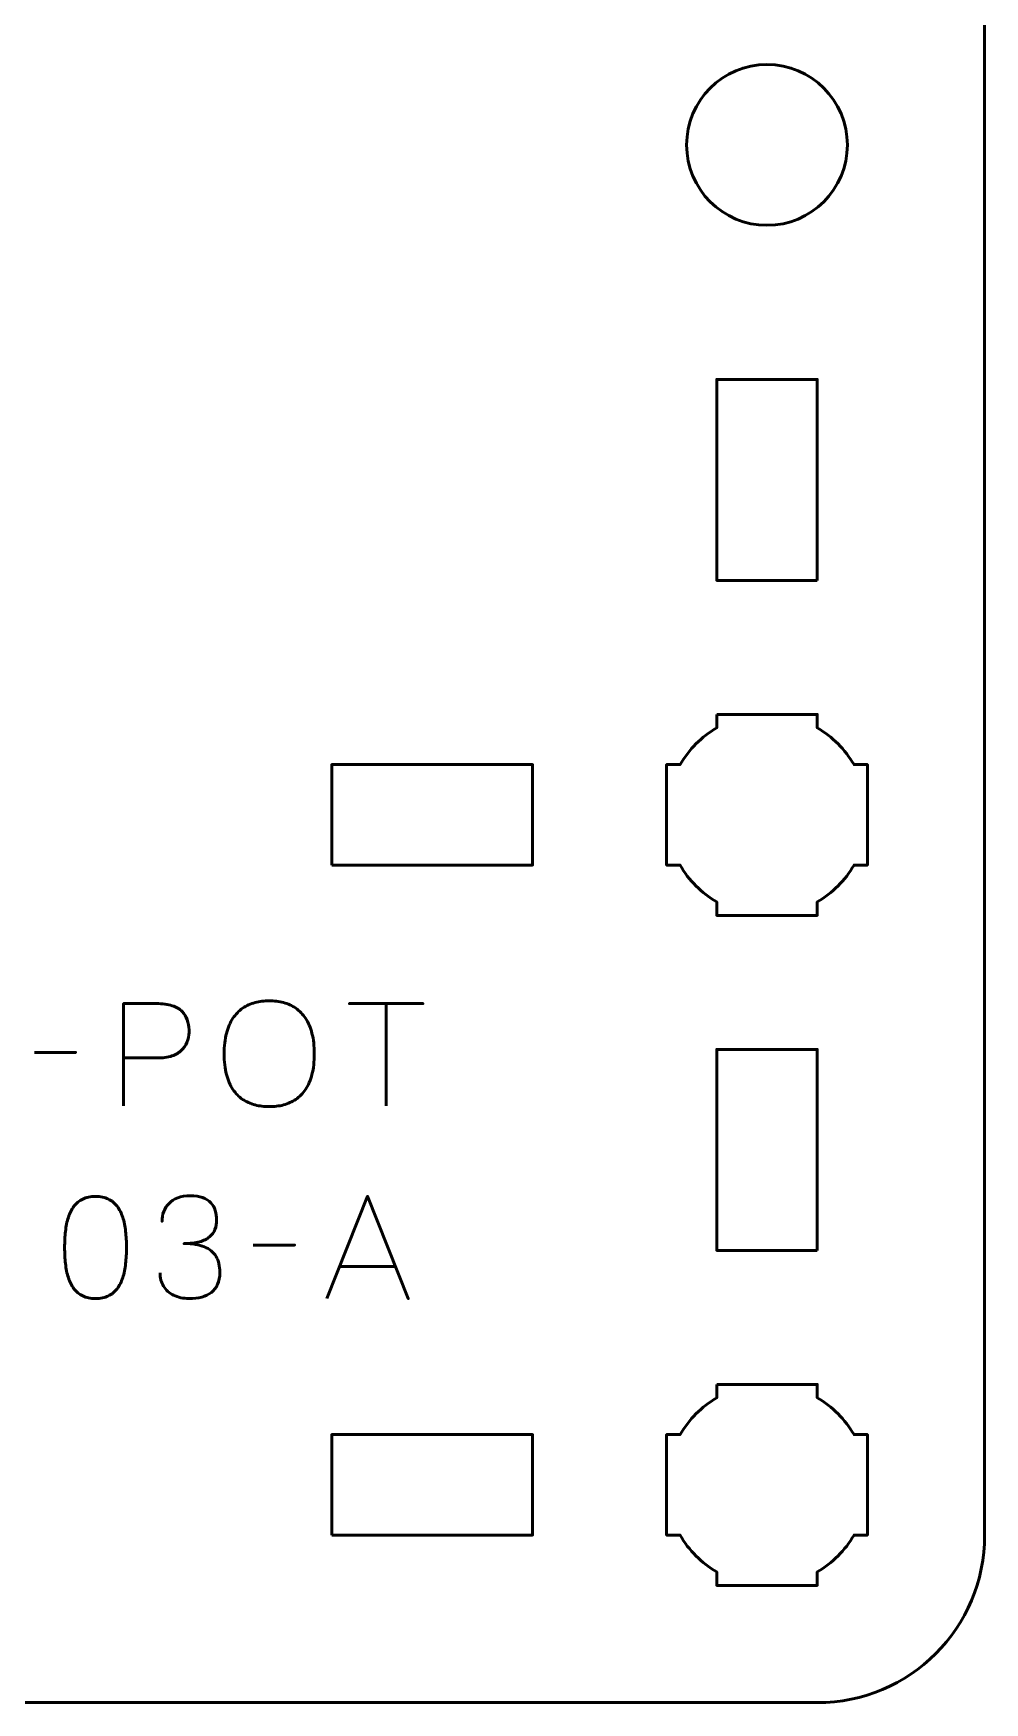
# Model space of a CAD drawing. Header units: centimetres. Extents: x -20.2 to 16.4, y -19.5 to -10.2.
# Drawn here: x -17.691 to -14.85, y -19.5 to -14.517 of the extents above; entities that cross this region are included whole.
import ezdxf

# ---------------------------------------------------------------- set-up
doc = ezdxf.new("R2010")
doc.units = ezdxf.units.CM
doc.header["$MEASUREMENT"] = 0
doc.layers.add('Layer 1', color=7, linetype='Continuous')

msp = doc.modelspace()

# ---------------------------------------------------------------- linework, layer by layer
at = {"layer": 'Layer 1', "lineweight": 53}
for points, knots in [([(-19.65008, -19.5), (-19.92714, -19.49992), (-20.15002, -19.27685), (-20.15002, -18.9999), (-20.15002, -18.9999), (-20.15002, -16.23331), (-20.15002, -13.46669), (-20.15002, -10.7001), (-20.15002, -10.7001), (-20.15002, -10.4231), (-19.92693, -10.2), (-19.64993, -10.2), (-19.64993, -10.2), (-19.64993, -10.2), (-15.35007, -10.2), (-15.35007, -10.2), (-15.35007, -10.2), (-15.07294, -10.2), (-14.84998, -10.4231), (-14.84998, -10.7001), (-14.84998, -10.7001), (-14.84998, -13.46669), (-14.84998, -16.23331), (-14.84998, -18.9999), (-14.84998, -18.9999), (-14.84998, -19.2769), (-15.07307, -19.5), (-15.35007, -19.5), (-15.35007, -19.5), (-15.35007, -19.5), (-19.65008, -19.5), (-19.65008, -19.5)], [0, 0, 0, 0, 0.125, 0.125, 0.125, 0.125, 0.25, 0.25, 0.25, 0.25, 0.375, 0.375, 0.375, 0.375, 0.5, 0.5, 0.5, 0.5, 0.625, 0.625, 0.625, 0.625, 0.75, 0.75, 0.75, 0.75, 0.875, 0.875, 0.875, 0.875, 1, 1, 1, 1]), ([(-15.50004, -15.09004), (-15.63256, -15.09004), (-15.74004, -14.98256), (-15.74004, -14.85004), (-15.74004, -14.85004), (-15.74004, -14.71752), (-15.63256, -14.61004), (-15.50004, -14.61004), (-15.50004, -14.61004), (-15.36752, -14.61004), (-15.26004, -14.71752), (-15.26004, -14.85004), (-15.26004, -14.85004), (-15.26004, -14.98256), (-15.36752, -15.09004), (-15.50004, -15.09004)], [0, 0, 0, 0, 0.25, 0.25, 0.25, 0.25, 0.5, 0.5, 0.5, 0.5, 0.75, 0.75, 0.75, 0.75, 1, 1, 1, 1]), ([(-15.35007, -16.14995), (-15.35007, -16.14995), (-15.65008, -16.14995), (-15.65008, -16.14995), (-15.65008, -16.14995), (-15.65008, -16.14995), (-15.65008, -15.54996), (-15.65008, -15.54996), (-15.65008, -15.54996), (-15.65008, -15.54996), (-15.35007, -15.54996), (-15.35007, -15.54996), (-15.35007, -15.54996), (-15.35007, -15.54996), (-15.35007, -16.14995), (-15.35007, -16.14995)], [0, 0, 0, 0, 0.25, 0.25, 0.25, 0.25, 0.5, 0.5, 0.5, 0.5, 0.75, 0.75, 0.75, 0.75, 1, 1, 1, 1]), ([(-15.65007, -16.55005), (-15.65007, -16.55005), (-15.50155, -16.55005), (-15.50155, -16.55005), (-15.50155, -16.55005), (-15.50155, -16.55005), (-15.5, -16.55003), (-15.5, -16.55003), (-15.5, -16.55003), (-15.5, -16.55003), (-15.49845, -16.55005), (-15.49845, -16.55005), (-15.49845, -16.55005), (-15.49845, -16.55005), (-15.35007, -16.55005), (-15.35007, -16.55005), (-15.35007, -16.55005), (-15.35007, -16.55005), (-15.35007, -16.59014), (-15.35007, -16.59014), (-15.35007, -16.59014), (-15.3045, -16.61649), (-15.26652, -16.65449), (-15.24016, -16.70004), (-15.24016, -16.70004), (-15.24016, -16.70004), (-15.20007, -16.70004), (-15.20007, -16.70004), (-15.20007, -16.70004), (-15.20007, -16.70004), (-15.20007, -16.84409), (-15.20007, -16.84409), (-15.20007, -16.84409), (-15.20007, -16.84409), (-15.20001, -16.85003), (-15.20001, -16.85003), (-15.20001, -16.85003), (-15.20001, -16.85003), (-15.20007, -16.85597), (-15.20007, -16.85597), (-15.20007, -16.85597), (-15.20007, -16.85597), (-15.20007, -17.00004), (-15.20007, -17.00004), (-15.20007, -17.00004), (-15.20007, -17.00004), (-15.24014, -17.00004), (-15.24014, -17.00004), (-15.24014, -17.00004), (-15.2665, -17.04561), (-15.30449, -17.0836), (-15.35007, -17.10994), (-15.35007, -17.10994), (-15.35007, -17.10994), (-15.35007, -17.15004), (-15.35007, -17.15004), (-15.35007, -17.15004), (-15.35007, -17.15004), (-15.65007, -17.15004), (-15.65007, -17.15004), (-15.65007, -17.15004), (-15.65007, -17.15004), (-15.65007, -17.10985), (-15.65007, -17.10985), (-15.65007, -17.10985), (-15.69557, -17.08351), (-15.73351, -17.04555), (-15.75985, -17.00004), (-15.75985, -17.00004), (-15.75985, -17.00004), (-15.80006, -17.00004), (-15.80006, -17.00004), (-15.80006, -17.00004), (-15.80006, -17.00004), (-15.80006, -16.70004), (-15.80006, -16.70004), (-15.80006, -16.70004), (-15.80006, -16.70004), (-15.75983, -16.70004), (-15.75983, -16.70004), (-15.75983, -16.70004), (-15.73349, -16.65454), (-15.69556, -16.61658), (-15.65007, -16.59024), (-15.65007, -16.59024), (-15.65007, -16.59024), (-15.65007, -16.55005), (-15.65007, -16.55005)], [0, 0, 0, 0, 0.0454545, 0.0454545, 0.0454545, 0.0454545, 0.0909091, 0.0909091, 0.0909091, 0.0909091, 0.1363636, 0.1363636, 0.1363636, 0.1363636, 0.1818182, 0.1818182, 0.1818182, 0.1818182, 0.2272727, 0.2272727, 0.2272727, 0.2272727, 0.2727273, 0.2727273, 0.2727273, 0.2727273, 0.3181818, 0.3181818, 0.3181818, 0.3181818, 0.3636364, 0.3636364, 0.3636364, 0.3636364, 0.4090909, 0.4090909, 0.4090909, 0.4090909, 0.4545455, 0.4545455, 0.4545455, 0.4545455, 0.5, 0.5, 0.5, 0.5, 0.5454545, 0.5454545, 0.5454545, 0.5454545, 0.5909091, 0.5909091, 0.5909091, 0.5909091, 0.6363636, 0.6363636, 0.6363636, 0.6363636, 0.6818182, 0.6818182, 0.6818182, 0.6818182, 0.7272727, 0.7272727, 0.7272727, 0.7272727, 0.7727273, 0.7727273, 0.7727273, 0.7727273, 0.8181818, 0.8181818, 0.8181818, 0.8181818, 0.8636364, 0.8636364, 0.8636364, 0.8636364, 0.9090909, 0.9090909, 0.9090909, 0.9090909, 0.9545455, 0.9545455, 0.9545455, 0.9545455, 1, 1, 1, 1]), ([(-16.80007, -16.99995), (-16.80007, -16.99995), (-16.80007, -16.69994), (-16.80007, -16.69994), (-16.80007, -16.69994), (-16.80007, -16.69994), (-16.20008, -16.69994), (-16.20008, -16.69994), (-16.20008, -16.69994), (-16.20008, -16.69994), (-16.20008, -16.99995), (-16.20008, -16.99995), (-16.20008, -16.99995), (-16.20008, -16.99995), (-16.80007, -16.99995), (-16.80007, -16.99995)], [0, 0, 0, 0, 0.25, 0.25, 0.25, 0.25, 0.5, 0.5, 0.5, 0.5, 0.75, 0.75, 0.75, 0.75, 1, 1, 1, 1]), ([(-15.35007, -18.14995), (-15.35007, -18.14995), (-15.65008, -18.14995), (-15.65008, -18.14995), (-15.65008, -18.14995), (-15.65008, -18.14995), (-15.65008, -17.54996), (-15.65008, -17.54996), (-15.65008, -17.54996), (-15.65008, -17.54996), (-15.35007, -17.54996), (-15.35007, -17.54996), (-15.35007, -17.54996), (-15.35007, -17.54996), (-15.35007, -18.14995), (-15.35007, -18.14995)], [0, 0, 0, 0, 0.25, 0.25, 0.25, 0.25, 0.5, 0.5, 0.5, 0.5, 0.75, 0.75, 0.75, 0.75, 1, 1, 1, 1]), ([(-15.65007, -18.55005), (-15.65007, -18.55005), (-15.50155, -18.55005), (-15.50155, -18.55005), (-15.50155, -18.55005), (-15.50155, -18.55005), (-15.5, -18.55003), (-15.5, -18.55003), (-15.5, -18.55003), (-15.5, -18.55003), (-15.49845, -18.55005), (-15.49845, -18.55005), (-15.49845, -18.55005), (-15.49845, -18.55005), (-15.35007, -18.55005), (-15.35007, -18.55005), (-15.35007, -18.55005), (-15.35007, -18.55005), (-15.35007, -18.59014), (-15.35007, -18.59014), (-15.35007, -18.59014), (-15.3045, -18.61649), (-15.26652, -18.65449), (-15.24016, -18.70004), (-15.24016, -18.70004), (-15.24016, -18.70004), (-15.20007, -18.70004), (-15.20007, -18.70004), (-15.20007, -18.70004), (-15.20007, -18.70004), (-15.20007, -18.84409), (-15.20007, -18.84409), (-15.20007, -18.84409), (-15.20007, -18.84409), (-15.20001, -18.85003), (-15.20001, -18.85003), (-15.20001, -18.85003), (-15.20001, -18.85003), (-15.20007, -18.85597), (-15.20007, -18.85597), (-15.20007, -18.85597), (-15.20007, -18.85597), (-15.20007, -19.00004), (-15.20007, -19.00004), (-15.20007, -19.00004), (-15.20007, -19.00004), (-15.24014, -19.00004), (-15.24014, -19.00004), (-15.24014, -19.00004), (-15.2665, -19.04561), (-15.30449, -19.0836), (-15.35007, -19.10994), (-15.35007, -19.10994), (-15.35007, -19.10994), (-15.35007, -19.15004), (-15.35007, -19.15004), (-15.35007, -19.15004), (-15.35007, -19.15004), (-15.65007, -19.15004), (-15.65007, -19.15004), (-15.65007, -19.15004), (-15.65007, -19.15004), (-15.65007, -19.10985), (-15.65007, -19.10985), (-15.65007, -19.10985), (-15.69557, -19.08351), (-15.73351, -19.04555), (-15.75985, -19.00004), (-15.75985, -19.00004), (-15.75985, -19.00004), (-15.80006, -19.00004), (-15.80006, -19.00004), (-15.80006, -19.00004), (-15.80006, -19.00004), (-15.80006, -18.70004), (-15.80006, -18.70004), (-15.80006, -18.70004), (-15.80006, -18.70004), (-15.75983, -18.70004), (-15.75983, -18.70004), (-15.75983, -18.70004), (-15.73349, -18.65454), (-15.69556, -18.61658), (-15.65007, -18.59024), (-15.65007, -18.59024), (-15.65007, -18.59024), (-15.65007, -18.55005), (-15.65007, -18.55005)], [0, 0, 0, 0, 0.0454545, 0.0454545, 0.0454545, 0.0454545, 0.0909091, 0.0909091, 0.0909091, 0.0909091, 0.1363636, 0.1363636, 0.1363636, 0.1363636, 0.1818182, 0.1818182, 0.1818182, 0.1818182, 0.2272727, 0.2272727, 0.2272727, 0.2272727, 0.2727273, 0.2727273, 0.2727273, 0.2727273, 0.3181818, 0.3181818, 0.3181818, 0.3181818, 0.3636364, 0.3636364, 0.3636364, 0.3636364, 0.4090909, 0.4090909, 0.4090909, 0.4090909, 0.4545455, 0.4545455, 0.4545455, 0.4545455, 0.5, 0.5, 0.5, 0.5, 0.5454545, 0.5454545, 0.5454545, 0.5454545, 0.5909091, 0.5909091, 0.5909091, 0.5909091, 0.6363636, 0.6363636, 0.6363636, 0.6363636, 0.6818182, 0.6818182, 0.6818182, 0.6818182, 0.7272727, 0.7272727, 0.7272727, 0.7272727, 0.7727273, 0.7727273, 0.7727273, 0.7727273, 0.8181818, 0.8181818, 0.8181818, 0.8181818, 0.8636364, 0.8636364, 0.8636364, 0.8636364, 0.9090909, 0.9090909, 0.9090909, 0.9090909, 0.9545455, 0.9545455, 0.9545455, 0.9545455, 1, 1, 1, 1]), ([(-16.80007, -18.99995), (-16.80007, -18.99995), (-16.80007, -18.69994), (-16.80007, -18.69994), (-16.80007, -18.69994), (-16.80007, -18.69994), (-16.20008, -18.69994), (-16.20008, -18.69994), (-16.20008, -18.69994), (-16.20008, -18.69994), (-16.20008, -18.99995), (-16.20008, -18.99995), (-16.20008, -18.99995), (-16.20008, -18.99995), (-16.80007, -18.99995), (-16.80007, -18.99995)], [0, 0, 0, 0, 0.25, 0.25, 0.25, 0.25, 0.5, 0.5, 0.5, 0.5, 0.75, 0.75, 0.75, 0.75, 1, 1, 1, 1])]:
    msp.add_open_spline(points, degree=3, knots=knots, dxfattribs=at)
at = {"layer": 'Layer 1', "color": 5, "lineweight": 53}
for points, knots in [([(-17.42193, -17.71841), (-17.42193, -17.71841), (-17.42193, -17.41319), (-17.42193, -17.41319), (-17.42193, -17.41319), (-17.42193, -17.41319), (-17.32456, -17.41319), (-17.32456, -17.41319), (-17.32456, -17.41319), (-17.30509, -17.41326), (-17.28908, -17.41545), (-17.27645, -17.41968), (-17.27645, -17.41968), (-17.26389, -17.42384), (-17.25401, -17.42963), (-17.24688, -17.43697), (-17.24688, -17.43697), (-17.23976, -17.44423), (-17.23468, -17.45256), (-17.23157, -17.46194), (-17.23157, -17.46194), (-17.22854, -17.47133), (-17.22678, -17.48113), (-17.22635, -17.49151), (-17.22635, -17.49151), (-17.22586, -17.50188), (-17.22706, -17.51204), (-17.22988, -17.52191), (-17.22988, -17.52191), (-17.23277, -17.53179), (-17.23764, -17.54075), (-17.24463, -17.5488), (-17.24463, -17.5488), (-17.25154, -17.55684), (-17.26092, -17.56326), (-17.27271, -17.56799), (-17.27271, -17.56799), (-17.28449, -17.57278), (-17.29909, -17.57518), (-17.31652, -17.57532), (-17.31652, -17.57532), (-17.31652, -17.57532), (-17.42193, -17.57532), (-17.42193, -17.57532), (-17.42193, -17.57532), (-17.42193, -17.57532), (-17.31652, -17.57532), (-17.31652, -17.57532), (-17.31652, -17.57532), (-17.29945, -17.57518), (-17.28498, -17.57278), (-17.27327, -17.56799), (-17.27327, -17.56799), (-17.26149, -17.56326), (-17.2521, -17.55684), (-17.24505, -17.5488), (-17.24505, -17.5488), (-17.23806, -17.54075), (-17.23305, -17.53179), (-17.23009, -17.52191), (-17.23009, -17.52191), (-17.22713, -17.51204), (-17.22586, -17.50188), (-17.22635, -17.49151), (-17.22635, -17.49151), (-17.22678, -17.48113), (-17.22854, -17.47133), (-17.23171, -17.46194), (-17.23171, -17.46194), (-17.23482, -17.45256), (-17.24004, -17.44423), (-17.24717, -17.43697), (-17.24717, -17.43697), (-17.25436, -17.42963), (-17.26424, -17.42384), (-17.2768, -17.41968), (-17.2768, -17.41968), (-17.28943, -17.41545), (-17.3053, -17.41326), (-17.32456, -17.41319), (-17.32456, -17.41319), (-17.32456, -17.41319), (-17.42193, -17.41319), (-17.42193, -17.41319), (-17.42193, -17.41319), (-17.42193, -17.41319), (-17.42193, -17.71841), (-17.42193, -17.71841)], [0, 0, 0, 0, 0.0454545, 0.0454545, 0.0454545, 0.0454545, 0.0909091, 0.0909091, 0.0909091, 0.0909091, 0.1363636, 0.1363636, 0.1363636, 0.1363636, 0.1818182, 0.1818182, 0.1818182, 0.1818182, 0.2272727, 0.2272727, 0.2272727, 0.2272727, 0.2727273, 0.2727273, 0.2727273, 0.2727273, 0.3181818, 0.3181818, 0.3181818, 0.3181818, 0.3636364, 0.3636364, 0.3636364, 0.3636364, 0.4090909, 0.4090909, 0.4090909, 0.4090909, 0.4545455, 0.4545455, 0.4545455, 0.4545455, 0.5, 0.5, 0.5, 0.5, 0.5454545, 0.5454545, 0.5454545, 0.5454545, 0.5909091, 0.5909091, 0.5909091, 0.5909091, 0.6363636, 0.6363636, 0.6363636, 0.6363636, 0.6818182, 0.6818182, 0.6818182, 0.6818182, 0.7272727, 0.7272727, 0.7272727, 0.7272727, 0.7727273, 0.7727273, 0.7727273, 0.7727273, 0.8181818, 0.8181818, 0.8181818, 0.8181818, 0.8636364, 0.8636364, 0.8636364, 0.8636364, 0.9090909, 0.9090909, 0.9090909, 0.9090909, 0.9545455, 0.9545455, 0.9545455, 0.9545455, 1, 1, 1, 1]), ([(-16.98675, -17.72095), (-16.97186, -17.72102), (-16.95775, -17.71926), (-16.94428, -17.7158), (-16.94428, -17.7158), (-16.93087, -17.71227), (-16.9186, -17.70677), (-16.90738, -17.69915), (-16.90738, -17.69915), (-16.89616, -17.6916), (-16.88642, -17.68165), (-16.87817, -17.66937), (-16.87817, -17.66937), (-16.86991, -17.6571), (-16.86356, -17.64221), (-16.85905, -17.62471), (-16.85905, -17.62471), (-16.85446, -17.60722), (-16.8522, -17.58682), (-16.85213, -17.56347), (-16.85213, -17.56347), (-16.8522, -17.54012), (-16.85446, -17.51973), (-16.85905, -17.50216), (-16.85905, -17.50216), (-16.86356, -17.48459), (-16.86991, -17.46963), (-16.87817, -17.45729), (-16.87817, -17.45729), (-16.88642, -17.44494), (-16.89616, -17.43492), (-16.90738, -17.42723), (-16.90738, -17.42723), (-16.9186, -17.41954), (-16.93087, -17.41397), (-16.94428, -17.41037), (-16.94428, -17.41037), (-16.95775, -17.40684), (-16.97186, -17.40508), (-16.98675, -17.40515), (-16.98675, -17.40515), (-17.00164, -17.40508), (-17.01575, -17.40684), (-17.02923, -17.41037), (-17.02923, -17.41037), (-17.04263, -17.41397), (-17.05491, -17.41954), (-17.06613, -17.42723), (-17.06613, -17.42723), (-17.07734, -17.43492), (-17.08708, -17.44494), (-17.09534, -17.45729), (-17.09534, -17.45729), (-17.10359, -17.46963), (-17.10994, -17.48459), (-17.11446, -17.50216), (-17.11446, -17.50216), (-17.11904, -17.51973), (-17.1213, -17.54012), (-17.12137, -17.56347), (-17.12137, -17.56347), (-17.1213, -17.58682), (-17.11904, -17.60722), (-17.11446, -17.62471), (-17.11446, -17.62471), (-17.10994, -17.64221), (-17.10359, -17.6571), (-17.09534, -17.66937), (-17.09534, -17.66937), (-17.08708, -17.68165), (-17.07734, -17.6916), (-17.06613, -17.69915), (-17.06613, -17.69915), (-17.05491, -17.70677), (-17.04263, -17.71227), (-17.02923, -17.7158), (-17.02923, -17.7158), (-17.01575, -17.71926), (-17.00164, -17.72102), (-16.98675, -17.72095)], [0, 0, 0, 0, 0.05, 0.05, 0.05, 0.05, 0.1, 0.1, 0.1, 0.1, 0.15, 0.15, 0.15, 0.15, 0.2, 0.2, 0.2, 0.2, 0.25, 0.25, 0.25, 0.25, 0.3, 0.3, 0.3, 0.3, 0.35, 0.35, 0.35, 0.35, 0.4, 0.4, 0.4, 0.4, 0.45, 0.45, 0.45, 0.45, 0.5, 0.5, 0.5, 0.5, 0.55, 0.55, 0.55, 0.55, 0.6, 0.6, 0.6, 0.6, 0.65, 0.65, 0.65, 0.65, 0.7, 0.7, 0.7, 0.7, 0.75, 0.75, 0.75, 0.75, 0.8, 0.8, 0.8, 0.8, 0.85, 0.85, 0.85, 0.85, 0.9, 0.9, 0.9, 0.9, 0.95, 0.95, 0.95, 0.95, 1, 1, 1, 1]), ([(-16.98675, -17.72095), (-16.97186, -17.72102), (-16.95775, -17.71926), (-16.94428, -17.7158), (-16.94428, -17.7158), (-16.93087, -17.71227), (-16.9186, -17.70677), (-16.90738, -17.69915), (-16.90738, -17.69915), (-16.89616, -17.6916), (-16.88642, -17.68165), (-16.87817, -17.66937), (-16.87817, -17.66937), (-16.86991, -17.6571), (-16.86356, -17.64221), (-16.85905, -17.62471), (-16.85905, -17.62471), (-16.85446, -17.60722), (-16.8522, -17.58682), (-16.85213, -17.56347), (-16.85213, -17.56347), (-16.8522, -17.54012), (-16.85446, -17.51973), (-16.85905, -17.50216), (-16.85905, -17.50216), (-16.86356, -17.48459), (-16.86991, -17.46963), (-16.87817, -17.45729), (-16.87817, -17.45729), (-16.88642, -17.44494), (-16.89616, -17.43492), (-16.90738, -17.42723), (-16.90738, -17.42723), (-16.9186, -17.41954), (-16.93087, -17.41397), (-16.94428, -17.41037), (-16.94428, -17.41037), (-16.95775, -17.40684), (-16.97186, -17.40508), (-16.98675, -17.40515), (-16.98675, -17.40515), (-17.00164, -17.40508), (-17.01575, -17.40684), (-17.02923, -17.41037), (-17.02923, -17.41037), (-17.04263, -17.41397), (-17.05491, -17.41954), (-17.06613, -17.42723), (-17.06613, -17.42723), (-17.07734, -17.43492), (-17.08708, -17.44494), (-17.09534, -17.45729), (-17.09534, -17.45729), (-17.10359, -17.46963), (-17.10994, -17.48459), (-17.11446, -17.50216), (-17.11446, -17.50216), (-17.11904, -17.51973), (-17.1213, -17.54012), (-17.12137, -17.56347), (-17.12137, -17.56347), (-17.1213, -17.58682), (-17.11904, -17.60722), (-17.11446, -17.62471), (-17.11446, -17.62471), (-17.10994, -17.64221), (-17.10359, -17.6571), (-17.09534, -17.66937), (-17.09534, -17.66937), (-17.08708, -17.68165), (-17.07734, -17.6916), (-17.06613, -17.69915), (-17.06613, -17.69915), (-17.05491, -17.70677), (-17.04263, -17.71227), (-17.02923, -17.7158), (-17.02923, -17.7158), (-17.01575, -17.71926), (-17.00164, -17.72102), (-16.98675, -17.72095)], [0, 0, 0, 0, 0.05, 0.05, 0.05, 0.05, 0.1, 0.1, 0.1, 0.1, 0.15, 0.15, 0.15, 0.15, 0.2, 0.2, 0.2, 0.2, 0.25, 0.25, 0.25, 0.25, 0.3, 0.3, 0.3, 0.3, 0.35, 0.35, 0.35, 0.35, 0.4, 0.4, 0.4, 0.4, 0.45, 0.45, 0.45, 0.45, 0.5, 0.5, 0.5, 0.5, 0.55, 0.55, 0.55, 0.55, 0.6, 0.6, 0.6, 0.6, 0.65, 0.65, 0.65, 0.65, 0.7, 0.7, 0.7, 0.7, 0.75, 0.75, 0.75, 0.75, 0.8, 0.8, 0.8, 0.8, 0.85, 0.85, 0.85, 0.85, 0.9, 0.9, 0.9, 0.9, 0.95, 0.95, 0.95, 0.95, 1, 1, 1, 1]), ([(-16.63793, -17.71841), (-16.63793, -17.71841), (-16.63793, -17.41319), (-16.63793, -17.41319), (-16.63793, -17.41319), (-16.63793, -17.41319), (-16.74757, -17.41319), (-16.74757, -17.41319), (-16.74757, -17.41319), (-16.74757, -17.41319), (-16.52744, -17.41319), (-16.52744, -17.41319), (-16.52744, -17.41319), (-16.52744, -17.41319), (-16.63793, -17.41319), (-16.63793, -17.41319), (-16.63793, -17.41319), (-16.63793, -17.41319), (-16.63793, -17.71841), (-16.63793, -17.71841)], [0, 0, 0, 0, 0.2, 0.2, 0.2, 0.2, 0.4, 0.4, 0.4, 0.4, 0.6, 0.6, 0.6, 0.6, 0.8, 0.8, 0.8, 0.8, 1, 1, 1, 1]), ([(-17.68778, -17.55881), (-17.68778, -17.55881), (-17.56459, -17.55881), (-17.56459, -17.55881), (-17.56459, -17.55881), (-17.56459, -17.55881), (-17.68778, -17.55881), (-17.68778, -17.55881)], [0, 0, 0, 0, 0.5, 0.5, 0.5, 0.5, 1, 1, 1, 1]), ([(-17.31292, -18.2171), (-17.31285, -18.23234), (-17.30932, -18.2456), (-17.30234, -18.2571), (-17.30234, -18.2571), (-17.29535, -18.26853), (-17.2854, -18.27749), (-17.27242, -18.28391), (-17.27242, -18.28391), (-17.25944, -18.29033), (-17.24385, -18.29358), (-17.22571, -18.29372), (-17.22571, -18.29372), (-17.2121, -18.29372), (-17.19975, -18.29231), (-17.18853, -18.28935), (-17.18853, -18.28935), (-17.17738, -18.28638), (-17.16779, -18.2818), (-17.15967, -18.27552), (-17.15967, -18.27552), (-17.15156, -18.26924), (-17.14535, -18.26112), (-17.14091, -18.25125), (-17.14091, -18.25125), (-17.13653, -18.2413), (-17.13435, -18.22937), (-17.13428, -18.2154), (-17.13428, -18.2154), (-17.1342, -18.19678), (-17.13801, -18.18104), (-17.14556, -18.16827), (-17.14556, -18.16827), (-17.15311, -18.1555), (-17.16483, -18.14591), (-17.18056, -18.13935), (-17.18056, -18.13935), (-17.19629, -18.13278), (-17.21647, -18.12947), (-17.24095, -18.12947), (-17.24095, -18.12947), (-17.22268, -18.12954), (-17.20737, -18.12785), (-17.19488, -18.12439), (-17.19488, -18.12439), (-17.18246, -18.12093), (-17.17252, -18.11606), (-17.16504, -18.10971), (-17.16504, -18.10971), (-17.15756, -18.10343), (-17.15213, -18.09595), (-17.14888, -18.08735), (-17.14888, -18.08735), (-17.14556, -18.07881), (-17.14394, -18.06943), (-17.14401, -18.0592), (-17.14401, -18.0592), (-17.14394, -18.04896), (-17.14535, -18.03951), (-17.14817, -18.03076), (-17.14817, -18.03076), (-17.15093, -18.02201), (-17.15544, -18.01432), (-17.16158, -18.00776), (-17.16158, -18.00776), (-17.16772, -18.0012), (-17.17583, -17.99605), (-17.18578, -17.99238), (-17.18578, -17.99238), (-17.1958, -17.98871), (-17.20801, -17.98688), (-17.22233, -17.98681), (-17.22233, -17.98681), (-17.23658, -17.98688), (-17.24907, -17.98899), (-17.25965, -17.99309), (-17.25965, -17.99309), (-17.27031, -17.99718), (-17.27905, -18.00275), (-17.28611, -18.00988), (-17.28611, -18.00988), (-17.29309, -18.017), (-17.29832, -18.02512), (-17.30177, -18.03429), (-17.30177, -18.03429), (-17.3053, -18.04346), (-17.30699, -18.0532), (-17.30699, -18.06343), (-17.30699, -18.06343), (-17.30699, -18.0532), (-17.3053, -18.04346), (-17.30177, -18.03429), (-17.30177, -18.03429), (-17.29832, -18.02512), (-17.29309, -18.017), (-17.28611, -18.00988), (-17.28611, -18.00988), (-17.27905, -18.00275), (-17.27031, -17.99718), (-17.25965, -17.99309), (-17.25965, -17.99309), (-17.24907, -17.98899), (-17.23658, -17.98688), (-17.22233, -17.98681), (-17.22233, -17.98681), (-17.20801, -17.98688), (-17.1958, -17.98871), (-17.18578, -17.99238), (-17.18578, -17.99238), (-17.17583, -17.99605), (-17.16772, -18.0012), (-17.16158, -18.00776), (-17.16158, -18.00776), (-17.15544, -18.01432), (-17.15093, -18.02201), (-17.14817, -18.03076), (-17.14817, -18.03076), (-17.14535, -18.03951), (-17.14394, -18.04896), (-17.14401, -18.0592), (-17.14401, -18.0592), (-17.14394, -18.06943), (-17.14556, -18.07881), (-17.14888, -18.08735), (-17.14888, -18.08735), (-17.15213, -18.09595), (-17.15756, -18.10343), (-17.16504, -18.10971), (-17.16504, -18.10971), (-17.17252, -18.11606), (-17.18246, -18.12093), (-17.19488, -18.12439), (-17.19488, -18.12439), (-17.20737, -18.12785), (-17.22268, -18.12954), (-17.24095, -18.12947), (-17.24095, -18.12947), (-17.21647, -18.12947), (-17.19629, -18.13278), (-17.18056, -18.13935), (-17.18056, -18.13935), (-17.16483, -18.14591), (-17.15311, -18.1555), (-17.14556, -18.16827), (-17.14556, -18.16827), (-17.13801, -18.18104), (-17.1342, -18.19678), (-17.13428, -18.2154), (-17.13428, -18.2154), (-17.13435, -18.22937), (-17.13653, -18.2413), (-17.14091, -18.25125), (-17.14091, -18.25125), (-17.14535, -18.26112), (-17.15156, -18.26924), (-17.15967, -18.27552), (-17.15967, -18.27552), (-17.16779, -18.2818), (-17.17738, -18.28638), (-17.18853, -18.28935), (-17.18853, -18.28935), (-17.19975, -18.29231), (-17.2121, -18.29372), (-17.22571, -18.29372), (-17.22571, -18.29372), (-17.24385, -18.29358), (-17.25944, -18.29033), (-17.27242, -18.28391), (-17.27242, -18.28391), (-17.2854, -18.27749), (-17.29535, -18.26853), (-17.30234, -18.2571), (-17.30234, -18.2571), (-17.30932, -18.2456), (-17.31285, -18.23234), (-17.31292, -18.2171)], [0, 0, 0, 0, 0.0227273, 0.0227273, 0.0227273, 0.0227273, 0.0454545, 0.0454545, 0.0454545, 0.0454545, 0.0681818, 0.0681818, 0.0681818, 0.0681818, 0.0909091, 0.0909091, 0.0909091, 0.0909091, 0.1136364, 0.1136364, 0.1136364, 0.1136364, 0.1363636, 0.1363636, 0.1363636, 0.1363636, 0.1590909, 0.1590909, 0.1590909, 0.1590909, 0.1818182, 0.1818182, 0.1818182, 0.1818182, 0.2045455, 0.2045455, 0.2045455, 0.2045455, 0.2272727, 0.2272727, 0.2272727, 0.2272727, 0.25, 0.25, 0.25, 0.25, 0.2727273, 0.2727273, 0.2727273, 0.2727273, 0.2954545, 0.2954545, 0.2954545, 0.2954545, 0.3181818, 0.3181818, 0.3181818, 0.3181818, 0.3409091, 0.3409091, 0.3409091, 0.3409091, 0.3636364, 0.3636364, 0.3636364, 0.3636364, 0.3863636, 0.3863636, 0.3863636, 0.3863636, 0.4090909, 0.4090909, 0.4090909, 0.4090909, 0.4318182, 0.4318182, 0.4318182, 0.4318182, 0.4545455, 0.4545455, 0.4545455, 0.4545455, 0.4772727, 0.4772727, 0.4772727, 0.4772727, 0.5, 0.5, 0.5, 0.5, 0.5227273, 0.5227273, 0.5227273, 0.5227273, 0.5454545, 0.5454545, 0.5454545, 0.5454545, 0.5681818, 0.5681818, 0.5681818, 0.5681818, 0.5909091, 0.5909091, 0.5909091, 0.5909091, 0.6136364, 0.6136364, 0.6136364, 0.6136364, 0.6363636, 0.6363636, 0.6363636, 0.6363636, 0.6590909, 0.6590909, 0.6590909, 0.6590909, 0.6818182, 0.6818182, 0.6818182, 0.6818182, 0.7045455, 0.7045455, 0.7045455, 0.7045455, 0.7272727, 0.7272727, 0.7272727, 0.7272727, 0.75, 0.75, 0.75, 0.75, 0.7727273, 0.7727273, 0.7727273, 0.7727273, 0.7954545, 0.7954545, 0.7954545, 0.7954545, 0.8181818, 0.8181818, 0.8181818, 0.8181818, 0.8409091, 0.8409091, 0.8409091, 0.8409091, 0.8636364, 0.8636364, 0.8636364, 0.8636364, 0.8863636, 0.8863636, 0.8863636, 0.8863636, 0.9090909, 0.9090909, 0.9090909, 0.9090909, 0.9318182, 0.9318182, 0.9318182, 0.9318182, 0.9545455, 0.9545455, 0.9545455, 0.9545455, 0.9772727, 0.9772727, 0.9772727, 0.9772727, 1, 1, 1, 1]), ([(-17.50553, -18.29372), (-17.49072, -18.29365), (-17.47795, -18.29104), (-17.46729, -18.28596), (-17.46729, -18.28596), (-17.45671, -18.28088), (-17.44789, -18.27361), (-17.44084, -18.26437), (-17.44084, -18.26437), (-17.43385, -18.25506), (-17.42835, -18.24405), (-17.42426, -18.23135), (-17.42426, -18.23135), (-17.42023, -18.21865), (-17.41734, -18.20475), (-17.41572, -18.18951), (-17.41572, -18.18951), (-17.41402, -18.17427), (-17.41318, -18.15825), (-17.41325, -18.14132), (-17.41325, -18.14132), (-17.41318, -18.12446), (-17.41402, -18.10844), (-17.41572, -18.09327), (-17.41572, -18.09327), (-17.41734, -18.0781), (-17.42023, -18.06413), (-17.42426, -18.05143), (-17.42426, -18.05143), (-17.42835, -18.0388), (-17.43385, -18.0278), (-17.44084, -18.01841), (-17.44084, -18.01841), (-17.44789, -18.0091), (-17.45671, -18.00183), (-17.46729, -17.99675), (-17.46729, -17.99675), (-17.47795, -17.9916), (-17.49072, -17.98899), (-17.50553, -17.98892), (-17.50553, -17.98892), (-17.52035, -17.98899), (-17.53312, -17.9916), (-17.54378, -17.99675), (-17.54378, -17.99675), (-17.55436, -18.00183), (-17.56318, -18.0091), (-17.57023, -18.01841), (-17.57023, -18.01841), (-17.57722, -18.0278), (-17.58272, -18.0388), (-17.58681, -18.05143), (-17.58681, -18.05143), (-17.59084, -18.06413), (-17.59373, -18.0781), (-17.59535, -18.09327), (-17.59535, -18.09327), (-17.59704, -18.10844), (-17.59789, -18.12446), (-17.59782, -18.14132), (-17.59782, -18.14132), (-17.59789, -18.15825), (-17.59704, -18.17427), (-17.59535, -18.18951), (-17.59535, -18.18951), (-17.59373, -18.20475), (-17.59084, -18.21865), (-17.58681, -18.23135), (-17.58681, -18.23135), (-17.58272, -18.24405), (-17.57722, -18.25506), (-17.57023, -18.26437), (-17.57023, -18.26437), (-17.56318, -18.27361), (-17.55436, -18.28088), (-17.54378, -18.28596), (-17.54378, -18.28596), (-17.53312, -18.29104), (-17.52035, -18.29365), (-17.50553, -18.29372)], [0, 0, 0, 0, 0.05, 0.05, 0.05, 0.05, 0.1, 0.1, 0.1, 0.1, 0.15, 0.15, 0.15, 0.15, 0.2, 0.2, 0.2, 0.2, 0.25, 0.25, 0.25, 0.25, 0.3, 0.3, 0.3, 0.3, 0.35, 0.35, 0.35, 0.35, 0.4, 0.4, 0.4, 0.4, 0.45, 0.45, 0.45, 0.45, 0.5, 0.5, 0.5, 0.5, 0.55, 0.55, 0.55, 0.55, 0.6, 0.6, 0.6, 0.6, 0.65, 0.65, 0.65, 0.65, 0.7, 0.7, 0.7, 0.7, 0.75, 0.75, 0.75, 0.75, 0.8, 0.8, 0.8, 0.8, 0.85, 0.85, 0.85, 0.85, 0.9, 0.9, 0.9, 0.9, 0.95, 0.95, 0.95, 0.95, 1, 1, 1, 1]), ([(-17.50553, -18.29372), (-17.49072, -18.29365), (-17.47795, -18.29104), (-17.46729, -18.28596), (-17.46729, -18.28596), (-17.45671, -18.28088), (-17.44789, -18.27361), (-17.44084, -18.26437), (-17.44084, -18.26437), (-17.43385, -18.25506), (-17.42835, -18.24405), (-17.42426, -18.23135), (-17.42426, -18.23135), (-17.42023, -18.21865), (-17.41734, -18.20475), (-17.41572, -18.18951), (-17.41572, -18.18951), (-17.41402, -18.17427), (-17.41318, -18.15825), (-17.41325, -18.14132), (-17.41325, -18.14132), (-17.41318, -18.12446), (-17.41402, -18.10844), (-17.41572, -18.09327), (-17.41572, -18.09327), (-17.41734, -18.0781), (-17.42023, -18.06413), (-17.42426, -18.05143), (-17.42426, -18.05143), (-17.42835, -18.0388), (-17.43385, -18.0278), (-17.44084, -18.01841), (-17.44084, -18.01841), (-17.44789, -18.0091), (-17.45671, -18.00183), (-17.46729, -17.99675), (-17.46729, -17.99675), (-17.47795, -17.9916), (-17.49072, -17.98899), (-17.50553, -17.98892), (-17.50553, -17.98892), (-17.52035, -17.98899), (-17.53312, -17.9916), (-17.54378, -17.99675), (-17.54378, -17.99675), (-17.55436, -18.00183), (-17.56318, -18.0091), (-17.57023, -18.01841), (-17.57023, -18.01841), (-17.57722, -18.0278), (-17.58272, -18.0388), (-17.58681, -18.05143), (-17.58681, -18.05143), (-17.59084, -18.06413), (-17.59373, -18.0781), (-17.59535, -18.09327), (-17.59535, -18.09327), (-17.59704, -18.10844), (-17.59789, -18.12446), (-17.59782, -18.14132), (-17.59782, -18.14132), (-17.59789, -18.15825), (-17.59704, -18.17427), (-17.59535, -18.18951), (-17.59535, -18.18951), (-17.59373, -18.20475), (-17.59084, -18.21865), (-17.58681, -18.23135), (-17.58681, -18.23135), (-17.58272, -18.24405), (-17.57722, -18.25506), (-17.57023, -18.26437), (-17.57023, -18.26437), (-17.56318, -18.27361), (-17.55436, -18.28088), (-17.54378, -18.28596), (-17.54378, -18.28596), (-17.53312, -18.29104), (-17.52035, -18.29365), (-17.50553, -18.29372)], [0, 0, 0, 0, 0.05, 0.05, 0.05, 0.05, 0.1, 0.1, 0.1, 0.1, 0.15, 0.15, 0.15, 0.15, 0.2, 0.2, 0.2, 0.2, 0.25, 0.25, 0.25, 0.25, 0.3, 0.3, 0.3, 0.3, 0.35, 0.35, 0.35, 0.35, 0.4, 0.4, 0.4, 0.4, 0.45, 0.45, 0.45, 0.45, 0.5, 0.5, 0.5, 0.5, 0.55, 0.55, 0.55, 0.55, 0.6, 0.6, 0.6, 0.6, 0.65, 0.65, 0.65, 0.65, 0.7, 0.7, 0.7, 0.7, 0.75, 0.75, 0.75, 0.75, 0.8, 0.8, 0.8, 0.8, 0.85, 0.85, 0.85, 0.85, 0.9, 0.9, 0.9, 0.9, 0.95, 0.95, 0.95, 0.95, 1, 1, 1, 1]), ([(-16.81424, -18.29372), (-16.81424, -18.29372), (-16.69317, -17.9885), (-16.69317, -17.9885), (-16.69317, -17.9885), (-16.69317, -17.9885), (-16.57167, -18.29372), (-16.57167, -18.29372), (-16.57167, -18.29372), (-16.57167, -18.29372), (-16.69317, -17.9885), (-16.69317, -17.9885), (-16.69317, -17.9885), (-16.69317, -17.9885), (-16.81424, -18.29372), (-16.81424, -18.29372)], [0, 0, 0, 0, 0.25, 0.25, 0.25, 0.25, 0.5, 0.5, 0.5, 0.5, 0.75, 0.75, 0.75, 0.75, 1, 1, 1, 1]), ([(-17.03437, -18.13412), (-17.03437, -18.13412), (-16.91118, -18.13412), (-16.91118, -18.13412), (-16.91118, -18.13412), (-16.91118, -18.13412), (-17.03437, -18.13412), (-17.03437, -18.13412)], [0, 0, 0, 0, 0.5, 0.5, 0.5, 0.5, 1, 1, 1, 1]), ([(-16.77614, -18.19762), (-16.77614, -18.19762), (-16.6102, -18.19762), (-16.6102, -18.19762), (-16.6102, -18.19762), (-16.6102, -18.19762), (-16.77614, -18.19762), (-16.77614, -18.19762)], [0, 0, 0, 0, 0.5, 0.5, 0.5, 0.5, 1, 1, 1, 1])]:
    msp.add_open_spline(points, degree=3, knots=knots, dxfattribs=at)

doc.saveas('drawing.dxf')
